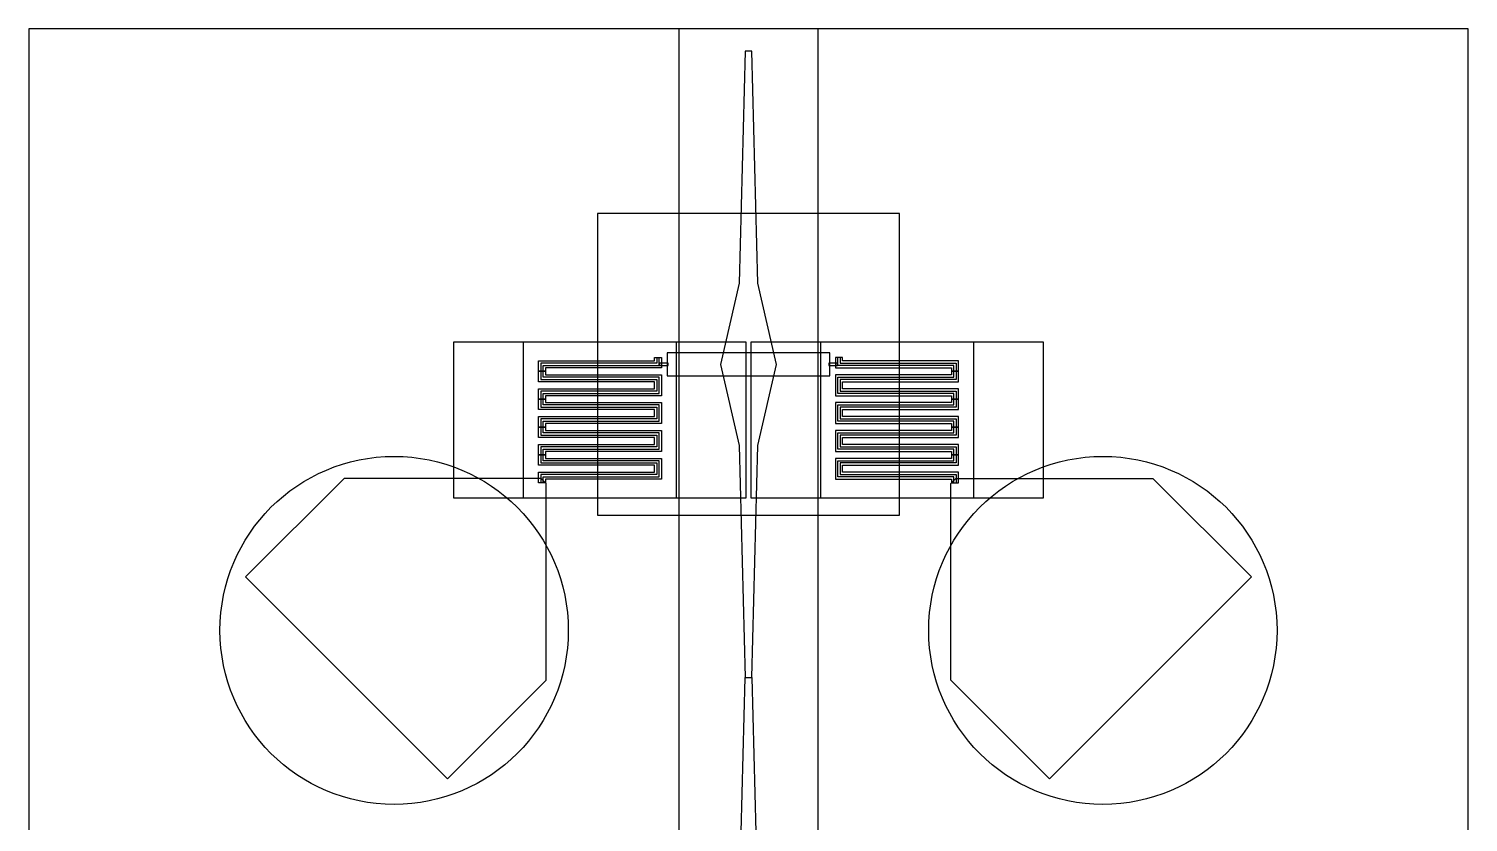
# Model space of a CAD drawing. Extents: x -31 to 31, y -85 to 1.
# Drawn here: x -31 to 31, y -33.2 to 1 of the extents above; entities that cross this region are included whole.
import ezdxf

# ---------------------------------------------------------------- set-up
doc = ezdxf.new("R2010")
doc.units = 0

msp = doc.modelspace()

# ---------------------------------------------------------------- linework, layer by layer
at = {"layer": 'cure'}
for points in [[(-3, -61.0368), (3, -61.0368), (3, 0.9632), (-3, 0.9632)], [(-3.1, -12.55), (-9.7, -12.55), (-9.7, -19.25), (-3.1, -19.25)], [(3.1, -19.25), (9.7, -19.25), (9.7, -12.55), (3.1, -12.55)]]:
    msp.add_lwpolyline(points, close=True, dxfattribs=at)
at = {"layer": 'M1_Field'}
msp.add_lwpolyline([(-31, -61.0368), (31, -61.0368), (31, 0.9632), (-31, 0.9632)], close=True, dxfattribs=at)
at = {"layer": 'M1_LD'}
for centre in [(-15.264, -24.964), (15.264, -24.964)]:
    msp.add_circle(centre, 7.5, dxfattribs=at)
at = {"layer": 'M1_Neg'}
for points in [[(0.15, -27), (0.4, -17), (1.2, -13.5), (0.4, -10), (0.141, 0), (-0.141, 0), (-0.4, -10), (-1.2, -13.5), (-0.4, -17), (-0.15, -27)], [(-3.5, -14), (3.5, -14), (3.5, -13), (-3.5, -13)], [(-3.75, -13.2), (-3.75, -13.65), (-8.75, -13.65), (-8.75, -13.8), (-9.05, -13.8), (-9.05, -13.35), (-4.05, -13.35), (-4.05, -13.2)], [(-3.8375, -13.55), (-3.4625, -13.55), (-3.4625, -13.45), (-3.8375, -13.45)], [(3.4625, -13.55), (3.8375, -13.55), (3.8375, -13.45), (3.4625, -13.45)], [(3.75, -13.2), (3.75, -13.65), (8.75, -13.65), (8.75, -13.8), (9.05, -13.8), (9.05, -13.35), (4.05, -13.35), (4.05, -13.2)], [(-8.75, -13.8), (-8.75, -13.95), (-3.75, -13.95), (-3.75, -14.85), (-8.75, -14.85), (-8.75, -15), (-9.05, -15), (-9.05, -14.55), (-4.05, -14.55), (-4.05, -14.25), (-9.05, -14.25), (-9.05, -13.8)], [(8.75, -13.8), (8.75, -13.95), (3.75, -13.95), (3.75, -14.85), (8.75, -14.85), (8.75, -15), (9.05, -15), (9.05, -14.55), (4.05, -14.55), (4.05, -14.25), (9.05, -14.25), (9.05, -13.8)], [(-8.75, -15), (-8.75, -15.15), (-3.75, -15.15), (-3.75, -16.05), (-8.75, -16.05), (-8.75, -16.2), (-9.05, -16.2), (-9.05, -15.75), (-4.05, -15.75), (-4.05, -15.45), (-9.05, -15.45), (-9.05, -15)], [(8.75, -15), (8.75, -15.15), (3.75, -15.15), (3.75, -16.05), (8.75, -16.05), (8.75, -16.2), (9.05, -16.2), (9.05, -15.75), (4.05, -15.75), (4.05, -15.45), (9.05, -15.45), (9.05, -15)], [(-8.75, -16.2), (-8.75, -16.35), (-3.75, -16.35), (-3.75, -17.25), (-8.75, -17.25), (-8.75, -17.4), (-9.05, -17.4), (-9.05, -16.95), (-4.05, -16.95), (-4.05, -16.65), (-9.05, -16.65), (-9.05, -16.2)], [(8.75, -16.2), (8.75, -16.35), (3.75, -16.35), (3.75, -17.25), (8.75, -17.25), (8.75, -17.4), (9.05, -17.4), (9.05, -16.95), (4.05, -16.95), (4.05, -16.65), (9.05, -16.65), (9.05, -16.2)], [(-8.75, -17.4), (-8.75, -17.55), (-3.75, -17.55), (-3.75, -18.45), (-8.75, -18.45), (-8.75, -18.6), (-9.05, -18.6), (-9.05, -18.15), (-4.05, -18.15), (-4.05, -17.85), (-9.05, -17.85), (-9.05, -17.4)], [(8.75, -17.4), (8.75, -17.55), (3.75, -17.55), (3.75, -18.45), (8.75, -18.45), (8.75, -18.6), (9.05, -18.6), (9.05, -18.15), (4.05, -18.15), (4.05, -17.85), (9.05, -17.85), (9.05, -17.4)], [(-8.9311, -18.4189), (-17.4163, -18.4189), (-21.659, -22.6616), (-12.9616, -31.359), (-8.7189, -27.1163), (-8.7189, -18.6311)], [(8.9311, -18.4189), (17.4163, -18.4189), (21.659, -22.6616), (12.9616, -31.359), (8.7189, -27.1163), (8.7189, -18.6311)], [(-0.4596, -51), (-0.4, -47.5), (-0.4, -44), (-1.2, -40.5), (-0.4, -37), (-0.15, -27), (0.15, -27), (0.4, -37), (1.2, -40.5), (0.4, -44), (0.4, -47.5), (0.4596, -51)]]:
    msp.add_lwpolyline(points, close=True, dxfattribs=at)
at = {"layer": 'M2_undercutMsk'}
for points in [[(-6.5, -20), (6.5, -20), (6.5, -7), (-6.5, -7)], [(-0.1, -12.55), (-12.7, -12.55), (-12.7, -19.25), (-0.1, -19.25)], [(0.1, -19.25), (12.7, -19.25), (12.7, -12.55), (0.1, -12.55)]]:
    msp.add_lwpolyline(points, close=True, dxfattribs=at)
at = {"layer": 'metal'}
for points in [[(-3.95, -13.2), (-3.95, -13.45), (-8.95, -13.45), (-8.95, -13.8), (-9.05, -13.8), (-9.05, -13.35), (-4.05, -13.35), (-4.05, -13.2)], [(-3.75, -13.2), (-3.75, -13.65), (-8.75, -13.65), (-8.75, -13.8), (-8.85, -13.8), (-8.85, -13.55), (-3.85, -13.55), (-3.85, -13.2)], [(3.75, -13.2), (3.75, -13.65), (8.75, -13.65), (8.75, -13.8), (8.85, -13.8), (8.85, -13.55), (3.85, -13.55), (3.85, -13.2)], [(3.95, -13.2), (3.95, -13.45), (8.95, -13.45), (8.95, -13.8), (9.05, -13.8), (9.05, -13.35), (4.05, -13.35), (4.05, -13.2)], [(-8.95, -13.8), (-8.95, -14.15), (-3.95, -14.15), (-3.95, -14.65), (-8.95, -14.65), (-8.95, -15), (-9.05, -15), (-9.05, -14.55), (-4.05, -14.55), (-4.05, -14.25), (-9.05, -14.25), (-9.05, -13.8)], [(-8.75, -13.8), (-8.75, -13.95), (-3.75, -13.95), (-3.75, -14.85), (-8.75, -14.85), (-8.75, -15), (-8.85, -15), (-8.85, -14.75), (-3.85, -14.75), (-3.85, -14.05), (-8.85, -14.05), (-8.85, -13.8)], [(8.75, -13.8), (8.75, -13.95), (3.75, -13.95), (3.75, -14.85), (8.75, -14.85), (8.75, -15), (8.85, -15), (8.85, -14.75), (3.85, -14.75), (3.85, -14.05), (8.85, -14.05), (8.85, -13.8)], [(8.95, -13.8), (8.95, -14.15), (3.95, -14.15), (3.95, -14.65), (8.95, -14.65), (8.95, -15), (9.05, -15), (9.05, -14.55), (4.05, -14.55), (4.05, -14.25), (9.05, -14.25), (9.05, -13.8)], [(-8.95, -15), (-8.95, -15.35), (-3.95, -15.35), (-3.95, -15.85), (-8.95, -15.85), (-8.95, -16.2), (-9.05, -16.2), (-9.05, -15.75), (-4.05, -15.75), (-4.05, -15.45), (-9.05, -15.45), (-9.05, -15)], [(-8.75, -15), (-8.75, -15.15), (-3.75, -15.15), (-3.75, -16.05), (-8.75, -16.05), (-8.75, -16.2), (-8.85, -16.2), (-8.85, -15.95), (-3.85, -15.95), (-3.85, -15.25), (-8.85, -15.25), (-8.85, -15)], [(8.75, -15), (8.75, -15.15), (3.75, -15.15), (3.75, -16.05), (8.75, -16.05), (8.75, -16.2), (8.85, -16.2), (8.85, -15.95), (3.85, -15.95), (3.85, -15.25), (8.85, -15.25), (8.85, -15)], [(8.95, -15), (8.95, -15.35), (3.95, -15.35), (3.95, -15.85), (8.95, -15.85), (8.95, -16.2), (9.05, -16.2), (9.05, -15.75), (4.05, -15.75), (4.05, -15.45), (9.05, -15.45), (9.05, -15)], [(-8.95, -16.2), (-8.95, -16.55), (-3.95, -16.55), (-3.95, -17.05), (-8.95, -17.05), (-8.95, -17.4), (-9.05, -17.4), (-9.05, -16.95), (-4.05, -16.95), (-4.05, -16.65), (-9.05, -16.65), (-9.05, -16.2)], [(-8.75, -16.2), (-8.75, -16.35), (-3.75, -16.35), (-3.75, -17.25), (-8.75, -17.25), (-8.75, -17.4), (-8.85, -17.4), (-8.85, -17.15), (-3.85, -17.15), (-3.85, -16.45), (-8.85, -16.45), (-8.85, -16.2)], [(8.75, -16.2), (8.75, -16.35), (3.75, -16.35), (3.75, -17.25), (8.75, -17.25), (8.75, -17.4), (8.85, -17.4), (8.85, -17.15), (3.85, -17.15), (3.85, -16.45), (8.85, -16.45), (8.85, -16.2)], [(8.95, -16.2), (8.95, -16.55), (3.95, -16.55), (3.95, -17.05), (8.95, -17.05), (8.95, -17.4), (9.05, -17.4), (9.05, -16.95), (4.05, -16.95), (4.05, -16.65), (9.05, -16.65), (9.05, -16.2)], [(-8.95, -17.4), (-8.95, -17.75), (-3.95, -17.75), (-3.95, -18.25), (-8.95, -18.25), (-8.95, -18.6), (-9.05, -18.6), (-9.05, -18.15), (-4.05, -18.15), (-4.05, -17.85), (-9.05, -17.85), (-9.05, -17.4)], [(-8.75, -17.4), (-8.75, -17.55), (-3.75, -17.55), (-3.75, -18.45), (-8.75, -18.45), (-8.75, -18.6), (-8.85, -18.6), (-8.85, -18.35), (-3.85, -18.35), (-3.85, -17.65), (-8.85, -17.65), (-8.85, -17.4)], [(8.75, -17.4), (8.75, -17.55), (3.75, -17.55), (3.75, -18.45), (8.75, -18.45), (8.75, -18.6), (8.85, -18.6), (8.85, -18.35), (3.85, -18.35), (3.85, -17.65), (8.85, -17.65), (8.85, -17.4)], [(8.95, -17.4), (8.95, -17.75), (3.95, -17.75), (3.95, -18.25), (8.95, -18.25), (8.95, -18.6), (9.05, -18.6), (9.05, -18.15), (4.05, -18.15), (4.05, -17.85), (9.05, -17.85), (9.05, -17.4)]]:
    msp.add_lwpolyline(points, close=True, dxfattribs=at)

doc.saveas('drawing.dxf')
